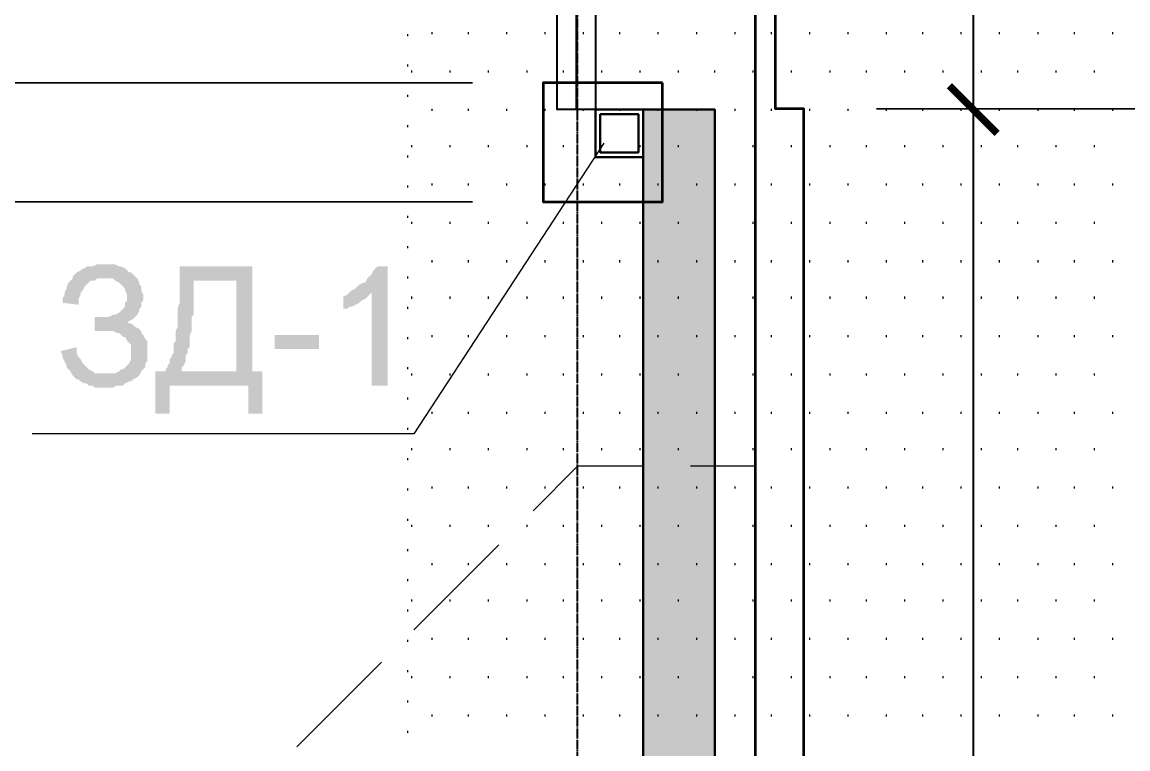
# Model space of a CAD drawing. Header units: millimetres. Extents: x -383313 to -161684, y -117025 to 99224.
# Drawn here: x -331678 to -329360, y -17173 to -15649 of the extents above; entities that cross this region are included whole.
import ezdxf

# ---------------------------------------------------------------- set-up
doc = ezdxf.new("R2010")
doc.units = ezdxf.units.MM
doc.header["$MEASUREMENT"] = 0
doc.linetypes.add('PS-GOST2.303 5', pattern=[24, 20, -1.5, 1, -1.5])
doc.layers.get('Defpoints').update_dxf_attribs({"color": 31})
for name, color, linetype in [('001__КОНСТРУКТИВ__Двери', 13, 'Continuous'), ('001__КОНСТРУКТИВ__Колонны', 14, 'Continuous'), ('001__КОНСТРУКТИВ__размеры внутр.', 7, 'Continuous'), ('PDF_Geometry', 7, 'Continuous'), ('PDF_Solid Fills', 7, 'Continuous'), ('PS_Оси', 5, 'PS-GOST2.303 5')]:
    doc.layers.add(name, color=color, linetype=linetype)
doc.layers.add('001__КОНСТРУКТИВ__Стены наружные', color=7, linetype='Continuous', lineweight=30)
doc.styles.add('PSTUDIO', font='arial.ttf')
doc.dimstyles.new('PS_TICK', dxfattribs={"dimscale": 100, "dimtxt": 2.5, "dimasz": 1, "dimexe": 2, "dimexo": 2, "dimgap": 1, "dimtad": 1, "dimdec": 0, "dimzin": 0, "dimdsep": 46, "dimtxsty": 'PSTUDIO', "dimblk": 'ARCHTICK', "dimcen": 2, "dimdle": 1.5, "dimse1": 1, "dimse2": 1, "dimadec": 0, "dimazin": 0, "dimtfac": 1, "dimtdec": 0, "dimtix": 1, "dimtmove": 1, "dimatfit": 3, "dimldrblk": 'ARCHTICK', "dimfxl": 1, "dimtolj": 1, "dimtzin": 0, "dimarcsym": 0})

# ---------------------------------------------------------------- blocks, each defined once
blk = doc.blocks.new('_ArchTick')
at = {"color": 0, "linetype": 'ByBlock', "const_width": 0.15}
blk.add_lwpolyline([(-0.5, -0.5), (0.5, 0.5)], dxfattribs=at)
blk = doc.blocks.new('*D281')
at = {"layer": '001__КОНСТРУКТИВ__размеры внутр.', "color": 0, "lineweight": -2, "ltscale": 100, "transparency": 16777216}
blk.add_line((-336984.8, -5432.1), (-336984.8, -20232.4), dxfattribs=at)
at = {"layer": 'Defpoints', "color": 0, "ltscale": 100, "transparency": 16777216}
for p in [(-330226.1, -5582.1), (-336984.8, -20082.4), (-335014.1, -20082.4)]:
    blk.add_point(p, dxfattribs=at)
at = {"layer": '001__КОНСТРУКТИВ__размеры внутр.', "color": 0, "lineweight": -2, "ltscale": 100, "transparency": 16777216, "xscale": 100, "yscale": 100, "zscale": 100}
for p, rotation in [((-336984.8, -5582.1), 90), ((-336984.8, -20082.4), 270)]:
    blk.add_blockref('_ArchTick', p, dxfattribs=dict(at, rotation=rotation))
at = {"layer": '001__КОНСТРУКТИВ__размеры внутр.', "color": 0, "ltscale": 100, "transparency": 16777216, "insert": (-337212.4, -12832.2), "char_height": 250, "attachment_point": 5, "rotation": 90, "style": 'PSTUDIO'}
blk.add_mtext('\\A1;14500', dxfattribs=at)
blk = doc.blocks.new('*D287')
at = {"layer": '001__КОНСТРУКТИВ__размеры внутр.', "color": 0, "lineweight": -2, "ltscale": 100, "transparency": 16777216}
blk.add_line((-329684.2, -13182.1), (-329684.2, -15982.1), dxfattribs=at)
at = {"layer": 'Defpoints', "color": 0, "ltscale": 100, "transparency": 16777216}
for p in [(-330226.1, -13332.1), (-330226.1, -15832.1), (-329684.2, -15832.1)]:
    blk.add_point(p, dxfattribs=at)
at = {"layer": '001__КОНСТРУКТИВ__размеры внутр.', "color": 0, "lineweight": -2, "ltscale": 100, "transparency": 16777216, "xscale": 100, "yscale": 100, "zscale": 100}
for p, rotation in [((-329684.2, -13332.1), 90), ((-329684.2, -15832.1), 270)]:
    blk.add_blockref('_ArchTick', p, dxfattribs=dict(at, rotation=rotation))
at = {"layer": '001__КОНСТРУКТИВ__размеры внутр.', "color": 0, "ltscale": 100, "transparency": 16777216, "insert": (-329911.8, -14582.1), "char_height": 250, "attachment_point": 5, "rotation": 90, "style": 'PSTUDIO'}
blk.add_mtext('\\A1;2500', dxfattribs=at)
blk = doc.blocks.new('*D288')
at = {"layer": '001__КОНСТРУКТИВ__размеры внутр.', "color": 0, "lineweight": -2, "ltscale": 100, "transparency": 16777216}
blk.add_line((-329684.2, -15682.1), (-329684.2, -19482.1), dxfattribs=at)
at = {"layer": 'Defpoints', "color": 0, "ltscale": 100, "transparency": 16777216}
for p in [(-330226.1, -15832.1), (-330226.1, -19332.1), (-329684.2, -19332.1)]:
    blk.add_point(p, dxfattribs=at)
at = {"layer": '001__КОНСТРУКТИВ__размеры внутр.', "color": 0, "lineweight": -2, "ltscale": 100, "transparency": 16777216, "xscale": 100, "yscale": 100, "zscale": 100}
for p, rotation in [((-329684.2, -15832.1), 90), ((-329684.2, -19332.1), 270)]:
    blk.add_blockref('_ArchTick', p, dxfattribs=dict(at, rotation=rotation))
at = {"layer": '001__КОНСТРУКТИВ__размеры внутр.', "color": 0, "ltscale": 100, "transparency": 16777216, "insert": (-329911.9, -17582.1), "char_height": 250, "attachment_point": 5, "rotation": 90, "style": 'PSTUDIO'}
blk.add_mtext('\\A1;3500', dxfattribs=at)
blk = doc.blocks.new('A$Cf5759c35')
at = {"layer": 'PDF_Solid Fills'}
for points in [[(26957.7, 2108.2), (26940.8, 2108.2), (26932.3, 2104), (26919.6, 2104), (26915.4, 2099.7), (26911.1, 2099.7), (26906.9, 2095.5), (26898.4, 2091.3), (26894.2, 2087), (26890, 2082.8), (26890, 2078.6), (26885.7, 2074.3), (26881.5, 2070.1), (26877.3, 2061.6), (26877.3, 2057.4), (26873, 2048.9), (26873, 2044.7), (26868.8, 2036.2), (26868.8, 2027.8), (26902.7, 2023.5), (26902.7, 2023.5), (26902.7, 2027.8), (26902.7, 2036.2), (26906.9, 2044.7), (26906.9, 2048.9), (26911.1, 2053.2), (26915.4, 2061.6), (26919.6, 2065.9), (26923.8, 2070.1), (26928.1, 2074.3), (26936.5, 2074.3), (26940.8, 2078.6), (26949.2, 2078.6), (26957.7, 2078.6), (27021.2, 2082.8), (27017, 2087), (27012.7, 2091.3), (27008.5, 2091.3), (27004.3, 2095.5), (27000, 2099.7), (26991.6, 2104), (26987.3, 2104), (26978.9, 2108.2), (26970.4, 2108.2), (26966.2, 2108.2)], [(27266.7, 2104), (27232.9, 2074.3), (27232.9, 1883.8), (27063.5, 1883.8), (27063.5, 1794.9), (27093.2, 1794.9), (27093.2, 1854.2), (27258.3, 1854.2), (27287.9, 1883.8), (27266.7, 1883.8)], [(27266.7, 2104), (27114.3, 2104), (27114.3, 2065.9), (27114.3, 2065.9), (27114.3, 2053.2), (27114.3, 2044.7), (27114.3, 2036.2), (27114.3, 2027.8), (27110.1, 2015.1), (27110.1, 2006.6), (27110.1, 1998.1), (27110.1, 1989.7), (27110.1, 1985.4), (27110.1, 1977), (27105.9, 1968.5), (27105.9, 1960), (27105.9, 1955.8), (27105.9, 1947.3), (27101.6, 1943.1), (27101.6, 1934.6), (27101.6, 1930.4), (27101.6, 1921.9), (27097.4, 1917.7), (27097.4, 1913.5), (27093.2, 1909.2), (27093.2, 1905), (27093.2, 1900.8), (27088.9, 1896.5), (27088.9, 1892.3), (27084.7, 1888.1), (27084.7, 1883.8), (27118.6, 1883.8), (27118.6, 1888.1), (27118.6, 1892.3), (27122.8, 1896.5), (27127, 1905), (27127, 1909.2), (27127, 1917.7), (27131.3, 1921.9), (27131.3, 1930.4), (27135.5, 1934.6), (27135.5, 1943.1), (27135.5, 1951.6), (27135.5, 1960), (27139.7, 1968.5), (27139.7, 1972.7), (27139.7, 1981.2), (27139.7, 1989.7), (27139.7, 1998.1), (27144, 2002.4), (27144, 2010.8), (27144, 2019.3), (27144, 2027.8), (27144, 2032), (27144, 2040.5), (27144, 2044.7), (27144, 2053.2), (27144, 2057.4), (27144, 2061.6), (27144, 2074.3), (27232.9, 2074.3)], [(27550.4, 2104), (27529.2, 2104), (27525, 2099.7), (27520.7, 2095.5), (27516.5, 2087), (27512.3, 2082.8), (27508, 2078.6), (27503.8, 2070.1), (27499.6, 2070.1), (27491.1, 2065.9), (27486.9, 2061.6), (27482.6, 2057.4), (27474.2, 2053.2), (27516.5, 2048.9), (27516.5, 1854.2), (27550.4, 1854.2)], [(27021.2, 2082.8), (26957.7, 2078.6), (26974.6, 2078.6), (26978.9, 2074.3), (26987.3, 2070.1), (26991.6, 2065.9), (26995.8, 2061.6), (27000, 2057.4), (27000, 2053.2), (27004.3, 2044.7), (27004.3, 2040.5), (27004.3, 2032), (27000, 2027.8), (27000, 2019.3), (26995.8, 2015.1), (26991.6, 2010.8), (26987.3, 2006.6), (26978.9, 2002.4), (26974.6, 2002.4), (26974.6, 2002.4), (26966.2, 1998.1), (26961.9, 1998.1), (26953.5, 1998.1), (26945, 1998.1), (26936.5, 1998.1), (26936.5, 1968.5), (26953.5, 1968.5), (26961.9, 1968.5), (26966.2, 1968.5), (26974.6, 1968.5), (26983.1, 1964.3), (26987.3, 1964.3), (26991.6, 1960), (26995.8, 1955.8), (27000, 1955.8), (27004.3, 1947.3), (27008.5, 1943.1), (27012.7, 1938.9), (27012.7, 1930.4), (27012.7, 1926.2), (27012.7, 1921.9), (27012.7, 1913.5), (27012.7, 1909.2), (27008.5, 1900.8), (27004.3, 1896.5), (27000, 1892.3), (26995.8, 1888.1), (26991.6, 1888.1), (26987.3, 1883.8), (26978.9, 1879.6), (26970.4, 1879.6), (26966.2, 1879.6), (26957.7, 1879.6), (26890, 1875.4), (26894.2, 1871.1), (26898.4, 1866.9), (26902.7, 1866.9), (26906.9, 1862.7), (26915.4, 1858.4), (26919.6, 1858.4), (26923.8, 1854.2), (26932.3, 1854.2), (26936.5, 1850), (26945, 1850), (26949.2, 1850), (26957.7, 1850), (26961.9, 1850), (26970.4, 1850), (26974.6, 1850), (26983.1, 1854.2), (26991.6, 1854.2), (26995.8, 1854.2), (27000, 1858.4), (27008.5, 1862.7), (27012.7, 1862.7), (27017, 1866.9), (27025.4, 1871.1), (27025.4, 1871.1), (27029.7, 1875.4), (27033.9, 1883.8), (27038.1, 1888.1), (27042.4, 1892.3), (27042.4, 1900.8), (27046.6, 1905), (27046.6, 1913.5), (27046.6, 1917.7), (27046.6, 1926.2), (27046.6, 1926.2), (27046.6, 1934.6), (27046.6, 1938.9), (27046.6, 1947.3), (27042.4, 1951.6), (27038.1, 1960), (27033.9, 1964.3), (27033.9, 1968.5), (27029.7, 1972.7), (27021.2, 1977), (27017, 1981.2), (27008.5, 1985.4), (27004.3, 1985.4), (27004.3, 1985.4), (27008.5, 1989.7), (27017, 1993.9), (27021.2, 1998.1), (27025.4, 2002.4), (27029.7, 2010.8), (27029.7, 2015.1), (27033.9, 2019.3), (27033.9, 2027.8), (27038.1, 2032), (27038.1, 2040.5), (27038.1, 2044.7), (27033.9, 2053.2), (27033.9, 2061.6), (27029.7, 2065.9), (27029.7, 2070.1), (27025.4, 2078.6)], [(27474.2, 2053.2), (27469.9, 2048.9), (27465.7, 2044.7), (27457.2, 2040.5), (27457.2, 2010.8), (27457.2, 2015.1), (27465.7, 2015.1), (27469.9, 2019.3), (27474.2, 2019.3), (27482.6, 2023.5), (27491.1, 2027.8), (27491.1, 2027.8), (27495.3, 2032), (27503.8, 2036.2), (27508, 2040.5), (27512.3, 2044.7), (27516.5, 2048.9)], [(26898.4, 1934.6), (26864.6, 1926.2), (26868.8, 1917.7), (26868.8, 1913.5), (26873, 1905), (26877.3, 1896.5), (26877.3, 1892.3), (26881.5, 1888.1), (26885.7, 1883.8), (26890, 1875.4), (26957.7, 1879.6), (26949.2, 1879.6), (26945, 1879.6), (26936.5, 1879.6), (26932.3, 1883.8), (26923.8, 1888.1), (26919.6, 1892.3), (26915.4, 1896.5), (26915.4, 1896.5), (26911.1, 1900.8), (26906.9, 1909.2), (26902.7, 1913.5), (26898.4, 1921.9), (26898.4, 1926.2)]]:
    blk.add_hatch(color=8, dxfattribs=at).paths.add_polyline_path(points)
at = {"layer": 'PDF_Geometry', "color": 8, "lineweight": 35}
blk.add_lwpolyline([(38379.2, 12310.5), (28320.8, 12310.5), (28320.8, -7277.1), (28422.4, -7277.1), (28422.4, -3564.5), (28363.2, -3564.5), (28363.2, -1066.8), (28422.4, -1066.8), (28422.4, 2434.2), (28363.2, 2434.2), (28363.2, 4931.8), (28422.4, 4931.8), (28422.4, 8432.8), (28363.2, 8432.8), (28363.2, 10934.7), (28422.4, 10934.7), (28422.4, 12208.9), (38379.2, 12208.9)], dxfattribs=at)
at = {"layer": 'PDF_Geometry', "color": 8, "lineweight": 13}
for points in [[(27592.7, 2586.6), (27592.7, 2590.8)], [(27592.7, 2523.1), (27592.7, 2527.3)], [(27592.7, 2459.6), (27592.7, 2463.8)], [(27592.7, 2396.1), (27592.7, 2400.3)], [(28003.3, 2362.2), (27605.4, 1752.6), (26805.3, 1752.6)], [(27592.7, 2332.6), (27592.7, 2336.8)], [(27592.7, 2269.1), (27592.7, 2273.3)], [(27592.7, 2205.6), (27592.7, 2209.8)], [(27592.7, 2142.1), (27592.7, 2146.3)], [(27592.7, 2078.6), (27592.7, 2082.8)], [(27592.7, 2015.1), (27592.7, 2019.3)], [(27592.7, 1951.6), (27592.7, 1955.8)], [(27592.7, 1888.1), (27592.7, 1892.3)], [(27592.7, 1824.6), (27592.7, 1828.8)], [(27592.7, 1761.1), (27592.7, 1765.3)], [(27592.7, 1697.6), (27592.7, 1701.8)], [(28083.8, 1684.9), (27948.3, 1684.9), (27855.2, 1591.7)], [(28320.8, 1684.9), (28185.4, 1684.9)], [(27592.7, 1634.1), (27592.7, 1638.3)], [(27592.7, 1570.6), (27592.7, 1574.8)], [(27592.7, 1507.1), (27592.7, 1511.3)], [(27783.2, 1519.8), (27605.4, 1342)], [(27592.7, 1443.6), (27592.7, 1447.8)], [(27592.7, 1380.1), (27592.7, 1384.3)], [(27592.7, 1316.6), (27592.7, 1320.8)], [(27537.7, 1274.2), (27359.9, 1096.4)], [(27592.7, 1253.1), (27592.7, 1257.3)], [(27592.7, 1189.6), (27592.7, 1193.8)], [(27592.7, 1126.1), (27592.7, 1130.3)]]:
    blk.add_lwpolyline(points, dxfattribs=at)
at = {"layer": 'PDF_Geometry', "color": 8, "lineweight": 9}
for points in [[(27643.5, 2590.8), (27643.5, 2595)], [(27719.7, 2590.8), (27719.7, 2595)], [(27800.1, 2590.8), (27800.1, 2595)], [(27880.6, 2590.8), (27880.6, 2595)], [(27961, 2590.8), (27961, 2595)], [(28037.2, 2590.8), (28037.2, 2595)], [(28117.6, 2590.8), (28117.6, 2595)], [(28198.1, 2590.8), (28198.1, 2595)], [(28278.5, 2590.8), (28278.5, 2595)], [(28354.7, 2590.8), (28354.7, 2595)], [(28435.1, 2590.8), (28435.1, 2595)], [(28515.6, 2590.8), (28515.6, 2595)], [(28596, 2590.8), (28596, 2595)], [(28672.2, 2590.8), (28672.2, 2595)], [(28752.6, 2590.8), (28752.6, 2595)], [(28833.1, 2590.8), (28833.1, 2595)], [(28913.5, 2590.8), (28913.5, 2595)], [(28989.7, 2590.8), (28989.7, 2595)], [(29070.1, 2590.8), (29070.1, 2595)], [(27601.2, 2510.4), (27601.2, 2514.6)], [(27681.6, 2510.4), (27681.6, 2514.6)], [(27762, 2510.4), (27762, 2514.6)], [(27842.5, 2510.4), (27842.5, 2514.6)], [(27918.7, 2510.4), (27918.7, 2514.6)], [(27999.1, 2510.4), (27999.1, 2514.6)], [(28079.5, 2510.4), (28079.5, 2514.6)], [(28160, 2510.4), (28160, 2514.6)], [(28236.2, 2510.4), (28236.2, 2514.6)], [(28316.6, 2510.4), (28316.6, 2514.6)], [(28397, 2510.4), (28397, 2514.6)], [(28477.5, 2510.4), (28477.5, 2514.6)], [(28553.7, 2510.4), (28553.7, 2514.6)], [(28634.1, 2510.4), (28634.1, 2514.6)], [(28714.5, 2510.4), (28714.5, 2514.6)], [(28795, 2510.4), (28795, 2514.6)], [(28871.2, 2510.4), (28871.2, 2514.6)], [(28951.6, 2510.4), (28951.6, 2514.6)], [(29032, 2510.4), (29032, 2514.6)], [(27643.5, 2429.9), (27643.5, 2434.2)], [(27719.7, 2429.9), (27719.7, 2434.2)], [(27800.1, 2429.9), (27800.1, 2434.2)], [(27880.6, 2429.9), (27880.6, 2434.2)], [(27961, 2429.9), (27961, 2434.2)], [(28037.2, 2429.9), (28037.2, 2434.2)], [(28117.6, 2429.9), (28117.6, 2434.2)], [(28198.1, 2429.9), (28198.1, 2434.2)], [(28278.5, 2429.9), (28278.5, 2434.2)], [(28354.7, 2429.9), (28354.7, 2434.2)], [(28435.1, 2429.9), (28435.1, 2434.2)], [(28515.6, 2429.9), (28515.6, 2434.2)], [(28596, 2429.9), (28596, 2434.2)], [(28672.2, 2429.9), (28672.2, 2434.2)], [(28752.6, 2429.9), (28752.6, 2434.2)], [(28833.1, 2429.9), (28833.1, 2434.2)], [(28913.5, 2429.9), (28913.5, 2434.2)], [(28989.7, 2429.9), (28989.7, 2434.2)], [(29070.1, 2429.9), (29070.1, 2434.2)], [(27601.2, 2353.7), (27601.2, 2358)], [(27681.6, 2353.7), (27681.6, 2358)], [(27762, 2353.7), (27762, 2358)], [(27842.5, 2353.7), (27842.5, 2358)], [(27918.7, 2353.7), (27918.7, 2358)], [(27999.1, 2353.7), (27999.1, 2358)], [(28079.5, 2353.7), (28079.5, 2358)], [(28160, 2353.7), (28160, 2358)], [(28236.2, 2353.7), (28236.2, 2358)], [(28316.6, 2353.7), (28316.6, 2358)], [(28397, 2353.7), (28397, 2358)], [(28477.5, 2353.7), (28477.5, 2358)], [(28553.7, 2353.7), (28553.7, 2358)], [(28634.1, 2353.7), (28634.1, 2358)], [(28714.5, 2353.7), (28714.5, 2358)], [(28795, 2353.7), (28795, 2358)], [(28871.2, 2353.7), (28871.2, 2358)], [(28951.6, 2353.7), (28951.6, 2358)], [(29032, 2353.7), (29032, 2358)], [(27643.5, 2273.3), (27643.5, 2277.5)], [(27719.7, 2273.3), (27719.7, 2277.5)], [(27800.1, 2273.3), (27800.1, 2277.5)], [(27880.6, 2273.3), (27880.6, 2277.5)], [(27961, 2273.3), (27961, 2277.5)], [(28037.2, 2273.3), (28037.2, 2277.5)], [(28117.6, 2273.3), (28117.6, 2277.5)], [(28198.1, 2273.3), (28198.1, 2277.5)], [(28278.5, 2273.3), (28278.5, 2277.5)], [(28354.7, 2273.3), (28354.7, 2277.5)], [(28435.1, 2273.3), (28435.1, 2277.5)], [(28515.6, 2273.3), (28515.6, 2277.5)], [(28596, 2273.3), (28596, 2277.5)], [(28672.2, 2273.3), (28672.2, 2277.5)], [(28752.6, 2273.3), (28752.6, 2277.5)], [(28833.1, 2273.3), (28833.1, 2277.5)], [(28913.5, 2273.3), (28913.5, 2277.5)], [(28989.7, 2273.3), (28989.7, 2277.5)], [(29070.1, 2273.3), (29070.1, 2277.5)], [(27601.2, 2192.9), (27601.2, 2197.1)], [(27681.6, 2192.9), (27681.6, 2197.1)], [(27762, 2192.9), (27762, 2197.1)], [(27842.5, 2192.9), (27842.5, 2197.1)], [(27918.7, 2192.9), (27918.7, 2197.1)], [(27999.1, 2192.9), (27999.1, 2197.1)], [(28079.5, 2192.9), (28079.5, 2197.1)], [(28160, 2192.9), (28160, 2197.1)], [(28236.2, 2192.9), (28236.2, 2197.1)], [(28316.6, 2192.9), (28316.6, 2197.1)], [(28397, 2192.9), (28397, 2197.1)], [(28477.5, 2192.9), (28477.5, 2197.1)], [(28553.7, 2192.9), (28553.7, 2197.1)], [(28634.1, 2192.9), (28634.1, 2197.1)], [(28714.5, 2192.9), (28714.5, 2197.1)], [(28795, 2192.9), (28795, 2197.1)], [(28871.2, 2192.9), (28871.2, 2197.1)], [(28951.6, 2192.9), (28951.6, 2197.1)], [(29032, 2192.9), (29032, 2197.1)], [(27643.5, 2112.4), (27643.5, 2116.7)], [(27719.7, 2112.4), (27719.7, 2116.7)], [(27800.1, 2112.4), (27800.1, 2116.7)], [(27880.6, 2112.4), (27880.6, 2116.7)], [(27961, 2112.4), (27961, 2116.7)], [(28037.2, 2112.4), (28037.2, 2116.7)], [(28117.6, 2112.4), (28117.6, 2116.7)], [(28198.1, 2112.4), (28198.1, 2116.7)], [(28278.5, 2112.4), (28278.5, 2116.7)], [(28354.7, 2112.4), (28354.7, 2116.7)], [(28435.1, 2112.4), (28435.1, 2116.7)], [(28515.6, 2112.4), (28515.6, 2116.7)], [(28596, 2112.4), (28596, 2116.7)], [(28672.2, 2112.4), (28672.2, 2116.7)], [(28752.6, 2112.4), (28752.6, 2116.7)], [(28833.1, 2112.4), (28833.1, 2116.7)], [(28913.5, 2112.4), (28913.5, 2116.7)], [(28989.7, 2112.4), (28989.7, 2116.7)], [(29070.1, 2112.4), (29070.1, 2116.7)], [(27601.2, 2036.2), (27601.2, 2040.5)], [(27681.6, 2036.2), (27681.6, 2040.5)], [(27762, 2036.2), (27762, 2040.5)], [(27842.5, 2036.2), (27842.5, 2040.5)], [(27918.7, 2036.2), (27918.7, 2040.5)], [(27999.1, 2036.2), (27999.1, 2040.5)], [(28079.5, 2036.2), (28079.5, 2040.5)], [(28160, 2036.2), (28160, 2040.5)], [(28236.2, 2036.2), (28236.2, 2040.5)], [(28316.6, 2036.2), (28316.6, 2040.5)], [(28397, 2036.2), (28397, 2040.5)], [(28477.5, 2036.2), (28477.5, 2040.5)], [(28553.7, 2036.2), (28553.7, 2040.5)], [(28634.1, 2036.2), (28634.1, 2040.5)], [(28714.5, 2036.2), (28714.5, 2040.5)], [(28795, 2036.2), (28795, 2040.5)], [(28871.2, 2036.2), (28871.2, 2040.5)], [(28951.6, 2036.2), (28951.6, 2040.5)], [(29032, 2036.2), (29032, 2040.5)], [(27643.5, 1955.8), (27643.5, 1960)], [(27719.7, 1955.8), (27719.7, 1960)], [(27800.1, 1955.8), (27800.1, 1960)], [(27880.6, 1955.8), (27880.6, 1960)], [(27961, 1955.8), (27961, 1960)], [(28037.2, 1955.8), (28037.2, 1960)], [(28117.6, 1955.8), (28117.6, 1960)], [(28198.1, 1955.8), (28198.1, 1960)], [(28278.5, 1955.8), (28278.5, 1960)], [(28354.7, 1955.8), (28354.7, 1960)], [(28435.1, 1955.8), (28435.1, 1960)], [(28515.6, 1955.8), (28515.6, 1960)], [(28596, 1955.8), (28596, 1960)], [(28672.2, 1955.8), (28672.2, 1960)], [(28752.6, 1955.8), (28752.6, 1960)], [(28833.1, 1955.8), (28833.1, 1960)], [(28913.5, 1955.8), (28913.5, 1960)], [(28989.7, 1955.8), (28989.7, 1960)], [(29070.1, 1955.8), (29070.1, 1960)], [(27601.2, 1875.4), (27601.2, 1879.6)], [(27681.6, 1875.4), (27681.6, 1879.6)], [(27762, 1875.4), (27762, 1879.6)], [(27842.5, 1875.4), (27842.5, 1879.6)], [(27918.7, 1875.4), (27918.7, 1879.6)], [(27999.1, 1875.4), (27999.1, 1879.6)], [(28079.5, 1875.4), (28079.5, 1879.6)], [(28160, 1875.4), (28160, 1879.6)], [(28236.2, 1875.4), (28236.2, 1879.6)], [(28316.6, 1875.4), (28316.6, 1879.6)], [(28397, 1875.4), (28397, 1879.6)], [(28477.5, 1875.4), (28477.5, 1879.6)], [(28553.7, 1875.4), (28553.7, 1879.6)], [(28634.1, 1875.4), (28634.1, 1879.6)], [(28714.5, 1875.4), (28714.5, 1879.6)], [(28795, 1875.4), (28795, 1879.6)], [(28871.2, 1875.4), (28871.2, 1879.6)], [(28951.6, 1875.4), (28951.6, 1879.6)], [(29032, 1875.4), (29032, 1879.6)], [(27643.5, 1794.9), (27643.5, 1799.2)], [(27719.7, 1794.9), (27719.7, 1799.2)], [(27800.1, 1794.9), (27800.1, 1799.2)], [(27880.6, 1794.9), (27880.6, 1799.2)], [(27961, 1794.9), (27961, 1799.2)], [(28037.2, 1794.9), (28037.2, 1799.2)], [(28117.6, 1794.9), (28117.6, 1799.2)], [(28198.1, 1794.9), (28198.1, 1799.2)], [(28278.5, 1794.9), (28278.5, 1799.2)], [(28354.7, 1794.9), (28354.7, 1799.2)], [(28435.1, 1794.9), (28435.1, 1799.2)], [(28515.6, 1794.9), (28515.6, 1799.2)], [(28596, 1794.9), (28596, 1799.2)], [(28672.2, 1794.9), (28672.2, 1799.2)], [(28752.6, 1794.9), (28752.6, 1799.2)], [(28833.1, 1794.9), (28833.1, 1799.2)], [(28913.5, 1794.9), (28913.5, 1799.2)], [(28989.7, 1794.9), (28989.7, 1799.2)], [(29070.1, 1794.9), (29070.1, 1799.2)], [(27601.2, 1718.7), (27601.2, 1723)], [(27681.6, 1718.7), (27681.6, 1723)], [(27762, 1718.7), (27762, 1723)], [(27842.5, 1718.7), (27842.5, 1723)], [(27918.7, 1718.7), (27918.7, 1723)], [(27999.1, 1718.7), (27999.1, 1723)], [(28079.5, 1718.7), (28079.5, 1723)], [(28160, 1718.7), (28160, 1723)], [(28236.2, 1718.7), (28236.2, 1723)], [(28316.6, 1718.7), (28316.6, 1723)], [(28397, 1718.7), (28397, 1723)], [(28477.5, 1718.7), (28477.5, 1723)], [(28553.7, 1718.7), (28553.7, 1723)], [(28634.1, 1718.7), (28634.1, 1723)], [(28714.5, 1718.7), (28714.5, 1723)], [(28795, 1718.7), (28795, 1723)], [(28871.2, 1718.7), (28871.2, 1723)], [(28951.6, 1718.7), (28951.6, 1723)], [(29032, 1718.7), (29032, 1723)], [(27643.5, 1638.3), (27643.5, 1642.5)], [(27719.7, 1638.3), (27719.7, 1642.5)], [(27800.1, 1638.3), (27800.1, 1642.5)], [(27880.6, 1638.3), (27880.6, 1642.5)], [(27961, 1638.3), (27961, 1642.5)], [(28037.2, 1638.3), (28037.2, 1642.5)], [(28117.6, 1638.3), (28117.6, 1642.5)], [(28198.1, 1638.3), (28198.1, 1642.5)], [(28278.5, 1638.3), (28278.5, 1642.5)], [(28354.7, 1638.3), (28354.7, 1642.5)], [(28435.1, 1638.3), (28435.1, 1642.5)], [(28515.6, 1638.3), (28515.6, 1642.5)], [(28596, 1638.3), (28596, 1642.5)], [(28672.2, 1638.3), (28672.2, 1642.5)], [(28752.6, 1638.3), (28752.6, 1642.5)], [(28833.1, 1638.3), (28833.1, 1642.5)], [(28913.5, 1638.3), (28913.5, 1642.5)], [(28989.7, 1638.3), (28989.7, 1642.5)], [(29070.1, 1638.3), (29070.1, 1642.5)], [(27601.2, 1557.9), (27601.2, 1562.1)], [(27681.6, 1557.9), (27681.6, 1562.1)], [(27762, 1557.9), (27762, 1562.1)], [(27842.5, 1557.9), (27842.5, 1562.1)], [(27918.7, 1557.9), (27918.7, 1562.1)], [(27999.1, 1557.9), (27999.1, 1562.1)], [(28079.5, 1557.9), (28079.5, 1562.1)], [(28160, 1557.9), (28160, 1562.1)], [(28236.2, 1557.9), (28236.2, 1562.1)], [(28316.6, 1557.9), (28316.6, 1562.1)], [(28397, 1557.9), (28397, 1562.1)], [(28477.5, 1557.9), (28477.5, 1562.1)], [(28553.7, 1557.9), (28553.7, 1562.1)], [(28634.1, 1557.9), (28634.1, 1562.1)], [(28714.5, 1557.9), (28714.5, 1562.1)], [(28795, 1557.9), (28795, 1562.1)], [(28871.2, 1557.9), (28871.2, 1562.1)], [(28951.6, 1557.9), (28951.6, 1562.1)], [(29032, 1557.9), (29032, 1562.1)], [(27643.5, 1477.4), (27643.5, 1481.7)], [(27719.7, 1477.4), (27719.7, 1481.7)], [(27800.1, 1477.4), (27800.1, 1481.7)], [(27880.6, 1477.4), (27880.6, 1481.7)], [(27961, 1477.4), (27961, 1481.7)], [(28037.2, 1477.4), (28037.2, 1481.7)], [(28117.6, 1477.4), (28117.6, 1481.7)], [(28198.1, 1477.4), (28198.1, 1481.7)], [(28278.5, 1477.4), (28278.5, 1481.7)], [(28354.7, 1477.4), (28354.7, 1481.7)], [(28435.1, 1477.4), (28435.1, 1481.7)], [(28515.6, 1477.4), (28515.6, 1481.7)], [(28596, 1477.4), (28596, 1481.7)], [(28672.2, 1477.4), (28672.2, 1481.7)], [(28752.6, 1477.4), (28752.6, 1481.7)], [(28833.1, 1477.4), (28833.1, 1481.7)], [(28913.5, 1477.4), (28913.5, 1481.7)], [(28989.7, 1477.4), (28989.7, 1481.7)], [(29070.1, 1477.4), (29070.1, 1481.7)], [(27601.2, 1401.2), (27601.2, 1405.5)], [(27681.6, 1401.2), (27681.6, 1405.5)], [(27762, 1401.2), (27762, 1405.5)], [(27842.5, 1401.2), (27842.5, 1405.5)], [(27918.7, 1401.2), (27918.7, 1405.5)], [(27999.1, 1401.2), (27999.1, 1405.5)], [(28079.5, 1401.2), (28079.5, 1405.5)], [(28160, 1401.2), (28160, 1405.5)], [(28236.2, 1401.2), (28236.2, 1405.5)], [(28316.6, 1401.2), (28316.6, 1405.5)], [(28397, 1401.2), (28397, 1405.5)], [(28477.5, 1401.2), (28477.5, 1405.5)], [(28553.7, 1401.2), (28553.7, 1405.5)], [(28634.1, 1401.2), (28634.1, 1405.5)], [(28714.5, 1401.2), (28714.5, 1405.5)], [(28795, 1401.2), (28795, 1405.5)], [(28871.2, 1401.2), (28871.2, 1405.5)], [(28951.6, 1401.2), (28951.6, 1405.5)], [(29032, 1401.2), (29032, 1405.5)], [(27643.5, 1320.8), (27643.5, 1325)], [(27719.7, 1320.8), (27719.7, 1325)], [(27800.1, 1320.8), (27800.1, 1325)], [(27880.6, 1320.8), (27880.6, 1325)], [(27961, 1320.8), (27961, 1325)], [(28037.2, 1320.8), (28037.2, 1325)], [(28117.6, 1320.8), (28117.6, 1325)], [(28198.1, 1320.8), (28198.1, 1325)], [(28278.5, 1320.8), (28278.5, 1325)], [(28354.7, 1320.8), (28354.7, 1325)], [(28435.1, 1320.8), (28435.1, 1325)], [(28515.6, 1320.8), (28515.6, 1325)], [(28596, 1320.8), (28596, 1325)], [(28672.2, 1320.8), (28672.2, 1325)], [(28752.6, 1320.8), (28752.6, 1325)], [(28833.1, 1320.8), (28833.1, 1325)], [(28913.5, 1320.8), (28913.5, 1325)], [(28989.7, 1320.8), (28989.7, 1325)], [(29070.1, 1320.8), (29070.1, 1325)], [(27601.2, 1240.4), (27601.2, 1244.6)], [(27681.6, 1240.4), (27681.6, 1244.6)], [(27762, 1240.4), (27762, 1244.6)], [(27842.5, 1240.4), (27842.5, 1244.6)], [(27918.7, 1240.4), (27918.7, 1244.6)], [(27999.1, 1240.4), (27999.1, 1244.6)], [(28079.5, 1240.4), (28079.5, 1244.6)], [(28160, 1240.4), (28160, 1244.6)], [(28236.2, 1240.4), (28236.2, 1244.6)], [(28316.6, 1240.4), (28316.6, 1244.6)], [(28397, 1240.4), (28397, 1244.6)], [(28477.5, 1240.4), (28477.5, 1244.6)], [(28553.7, 1240.4), (28553.7, 1244.6)], [(28634.1, 1240.4), (28634.1, 1244.6)], [(28714.5, 1240.4), (28714.5, 1244.6)], [(28795, 1240.4), (28795, 1244.6)], [(28871.2, 1240.4), (28871.2, 1244.6)], [(28951.6, 1240.4), (28951.6, 1244.6)], [(29032, 1240.4), (29032, 1244.6)], [(27643.5, 1159.9), (27643.5, 1164.2)], [(27719.7, 1159.9), (27719.7, 1164.2)], [(27800.1, 1159.9), (27800.1, 1164.2)], [(27880.6, 1159.9), (27880.6, 1164.2)], [(27961, 1159.9), (27961, 1164.2)], [(28037.2, 1159.9), (28037.2, 1164.2)], [(28117.6, 1159.9), (28117.6, 1164.2)], [(28198.1, 1159.9), (28198.1, 1164.2)], [(28278.5, 1159.9), (28278.5, 1164.2)], [(28354.7, 1159.9), (28354.7, 1164.2)], [(28435.1, 1159.9), (28435.1, 1164.2)], [(28515.6, 1159.9), (28515.6, 1164.2)], [(28596, 1159.9), (28596, 1164.2)], [(28672.2, 1159.9), (28672.2, 1164.2)], [(28752.6, 1159.9), (28752.6, 1164.2)], [(28833.1, 1159.9), (28833.1, 1164.2)], [(28913.5, 1159.9), (28913.5, 1164.2)], [(28989.7, 1159.9), (28989.7, 1164.2)], [(29070.1, 1159.9), (29070.1, 1164.2)]]:
    blk.add_lwpolyline(points, dxfattribs=at)
at = {"layer": 'PDF_Geometry', "color": 8, "lineweight": 13}
for points in [[(26525.9, 2489.2), (27728.2, 2489.2)], [(30073.4, 2434.2), (28574.8, 2434.2)], [(26525.9, 2239.4), (27728.2, 2239.4)]]:
    blk.add_lwpolyline(points, close=True, dxfattribs=at)
at = {"layer": 'PDF_Geometry', "color": 8, "lineweight": 35}
blk.add_lwpolyline([(28126.1, 2489.2), (27876.3, 2489.2), (27876.3, 2239.4), (28126.1, 2239.4)], close=True, dxfattribs=at)
at = {"layer": 'PDF_Solid Fills', "color": 8, "lineweight": 13}
for points in [[(27313.3, 1930.4), (27313.3, 1960), (27406.4, 1930.4), (27406.4, 1960)], [(27287.9, 1883.8), (27258.3, 1854.2), (27287.9, 1794.9), (27258.3, 1794.9)]]:
    blk.add_solid(points, dxfattribs=at)

msp = doc.modelspace()

# ---------------------------------------------------------------- hatches: boundary and pattern name
at = {"lineweight": 30, "ltscale": 100}
h = msp.add_hatch(color=252, dxfattribs=at)
h.dxf.hatch_style = 1
h.paths.add_polyline_path([(-330226.05882, -15832.0977), (-330376.05882, -15832.0977), (-330376.05882, -19332.0977), (-330226.05882, -19332.0977)])

# ---------------------------------------------------------------- linework, layer by layer
at = {"layer": '001__КОНСТРУКТИВ__Двери', "ltscale": 100}
msp.add_line((-330516.05882, -15832.0977), (-330516.05882, -13332.0977), dxfattribs=at)
msp.add_lwpolyline([(-330556.05882, -13332.0977), (-330476.05882, -13332.0977), (-330476.05882, -15832.0977), (-330556.05882, -15832.0977)], close=True, dxfattribs=at)
at = {"layer": '001__КОНСТРУКТИВ__Колонны', "linetype": 'Continuous', "lineweight": 30}
for points in [[(-330476.05882, -15832.0977), (-330376.05882, -15832.0977), (-330376.05882, -15932.0977), (-330476.05882, -15932.0977)], [(-330466.05882, -15842.0977), (-330386.05882, -15842.0977), (-330386.05882, -15922.0977), (-330466.05882, -15922.0977)]]:
    msp.add_lwpolyline(points, close=True, dxfattribs=at)
at = {"layer": '001__КОНСТРУКТИВ__Стены наружные', "color": 7, "linetype": 'Continuous', "flags": 128}
for points in [[(-330376.05882, -15832.0977), (-330376.05882, -19332.0977)], [(-330376.05882, -19332.0977), (-330226.05882, -19332.0977), (-330226.05882, -15832.0977), (-330376.05882, -15832.0977)]]:
    msp.add_lwpolyline(points, dxfattribs=at)
at = {"layer": 'PS_Оси'}
msp.add_lwpolyline([(-330514.05882, -24012.91133), (-330514.05882, -23582.0977), (-330514.05882, -17582.0977), (-330514.05882, -11582.0977), (-330514.05882, -5582.0977), (-330514.05882, -582.3977), (-330514.05882, 2825.4576)], dxfattribs=at)

# ---------------------------------------------------------------- block references
at = {"ltscale": 100}
msp.add_blockref('A$Cf5759c35', (-358461.97282, -18264.93104), dxfattribs=at)

# ---------------------------------------------------------------- dimensions: what is measured, and where the dimension line sits
at = {"layer": '001__КОНСТРУКТИВ__размеры внутр.', "ltscale": 100}
for base, p1, p2, picture, middle in [((-336984.76537, -20082.3977), (-330226.05882, -5582.0977), (-335014.05882, -20082.3977), '*D281', (-337212.40862, -12832.2477)), ((-329684.20109, -15832.0977), (-330226.05882, -13332.0977), (-330226.05882, -15832.0977), '*D287', (-329911.84434, -14582.0977)), ((-329684.20109, -19332.0977), (-330226.05882, -15832.0977), (-330226.05882, -19332.0977), '*D288', (-329911.9296, -17582.0977))]:
    dim = msp.add_linear_dim(base=base, p1=p1, p2=p2, angle=90, dimstyle='PS_TICK', dxfattribs=at)
    dim.commit()
    dim.dimension.update_dxf_attribs({"geometry": picture, "text_midpoint": middle})

doc.saveas('drawing.dxf')
